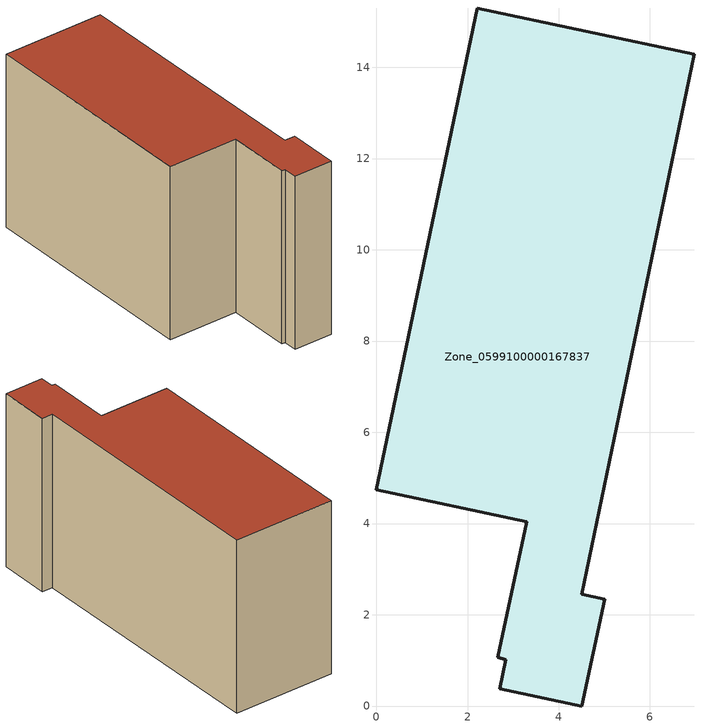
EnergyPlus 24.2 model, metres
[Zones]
Zone_0599100000167837
 floor ground (C_G): 3.3,4.04 0,4.74 2.21,15.3 6.97,14.29 4.51,2.45 5.01,2.34 4.51,0 2.71,0.38 2.84,1.01 2.67,1.07 z0
 wall outside (C_F): 0,4.74 3.3,4.04 2.67,1.07 2.84,1.01 2.71,0.38 4.51,0 5.01,2.34 4.51,2.45 6.97,14.29 2.21,15.3 0,4.74 z0:8.33
 roof outside (C_R): 4.51,2.45 6.97,14.29 2.21,15.3 0,4.74 3.3,4.04 2.67,1.07 2.84,1.01 2.71,0.38 4.51,0 5.01,2.34 z8.33
[BUILDING]
Pand.0599100000167837: North Axis=0; Terrain=City; Loads Convergence Tolerance Value=0.04; Temperature Convergence Tolerance Value=0.4; Solar Distribution=FullExterior; Maximum Number of Warmup Days=25; Minimum Number of Warmup Days=1
[Site:Location]
Rotterdam.The.Hague.AP_ZH_NLD Design_Conditions: Latitude=51.96; Longitude=4.45; Time Zone=1; Elevation=-4.5
[SITE:GROUNDTEMPERATURE:BUILDINGSURFACE]
18, 18, 18, 18, 18, 18, 18, 18, 18, 18, 18, 18
[MATERIAL] Thermal Absorptance=0.9; Solar Absorptance=0.7; Visible Absorptance=0.7
Name | Roughness | Thickness | Conductivity | Density | Specific Heat
G.TI.1975-1991 | MediumSmooth | 0.15 | 0.288461 | 540 | 1210
F.TI.1975-1991 | Rough | 0.3 | 0.230769 | 1920 | 840
R.TI.1975-1991 | MediumRough | 0.2 | 0.153846 | 1500 | 1000
[CONSTRUCTION]
C_G: G.TI.1975-1991
C_F: F.TI.1975-1991
C_R: R.TI.1975-1991
[ZONE]
Zone_0599100000167837: Type=1; Multiplier=1; Ceiling Height=Autocalculate; Volume=Autocalculate; Floor Area=autocalculate; Part of Total Floor Area=Yes
[ZONEINFILTRATION:DESIGNFLOWRATE]
Infil_Zone_0599100000167837: Zone or ZoneList or Space or SpaceList=Zone_0599100000167837; Schedule=AlwaysOn; Design Flow Rate Calculation Method=Flow/Area; Flow Rate per Floor Area=0.003; Constant Term Coefficient=1; Temperature Term Coefficient=0; Velocity Term Coefficient=0; Velocity Squared Term Coefficient=0
[HVACTEMPLATE:ZONE:IDEALLOADSAIRSYSTEM]
Zone_0599100000167837: Maximum Heating Supply Air Temperature=50; Minimum Cooling Supply Air Temperature=13; Maximum Heating Supply Air Humidity Ratio=0.0156; Minimum Cooling Supply Air Humidity Ratio=0.0077; Heating Limit=NoLimit; Cooling Limit=NoLimit; Dehumidification Control Type=ConstantSensibleHeatRatio; Cooling Sensible Heat Ratio=0.7; Dehumidification Setpoint=60; Humidification Control Type=None; Humidification Setpoint=30; Outdoor Air Method=None; Outdoor Air Flow Rate per Person=0.00944; Outdoor Air Flow Rate per Zone Floor Area=0; Outdoor Air Flow Rate per Zone=0; Demand Controlled Ventilation Type=None; Outdoor Air Economizer Type=NoEconomizer; Heat Recovery Type=None; Sensible Heat Recovery Effectiveness=0.7; Latent Heat Recovery Effectiveness=0.65
[ZONECONTROL:THERMOSTAT]
ThermostatControl_Zone_0599100000167837: Zone or ZoneList=Zone_0599100000167837; Control Type Schedule=DualSetpointControlType; Control 1=Thermostat_Zone_0599100000167837; Temperature Difference Between Cutout And Setpoint=0
[THERMOSTATSETPOINT:DUALSETPOINT]
Thermostat_Zone_0599100000167837: Heating Setpoint Temperature Schedule=HeatingSetpoint_Zone_0599100000167837; Cooling Setpoint Temperature Schedule=CoolingSetpoint_Zone_0599100000167837
[SCHEDULE:COMPACT]
HeatingSetpoint_Zone_0599100000167837: Through: 12/31, For: AllDays, Until: 24:00, 21
CoolingSetpoint_Zone_0599100000167837: Through: 12/31, For: AllDays, Until: 24:00, 24
DualSetpointControlType: Through: 12/31, For: AllDays, Until: 24:00, 4
AlwaysOn: Through: 12/31, For: AllDays, Until: 24:00, 1
